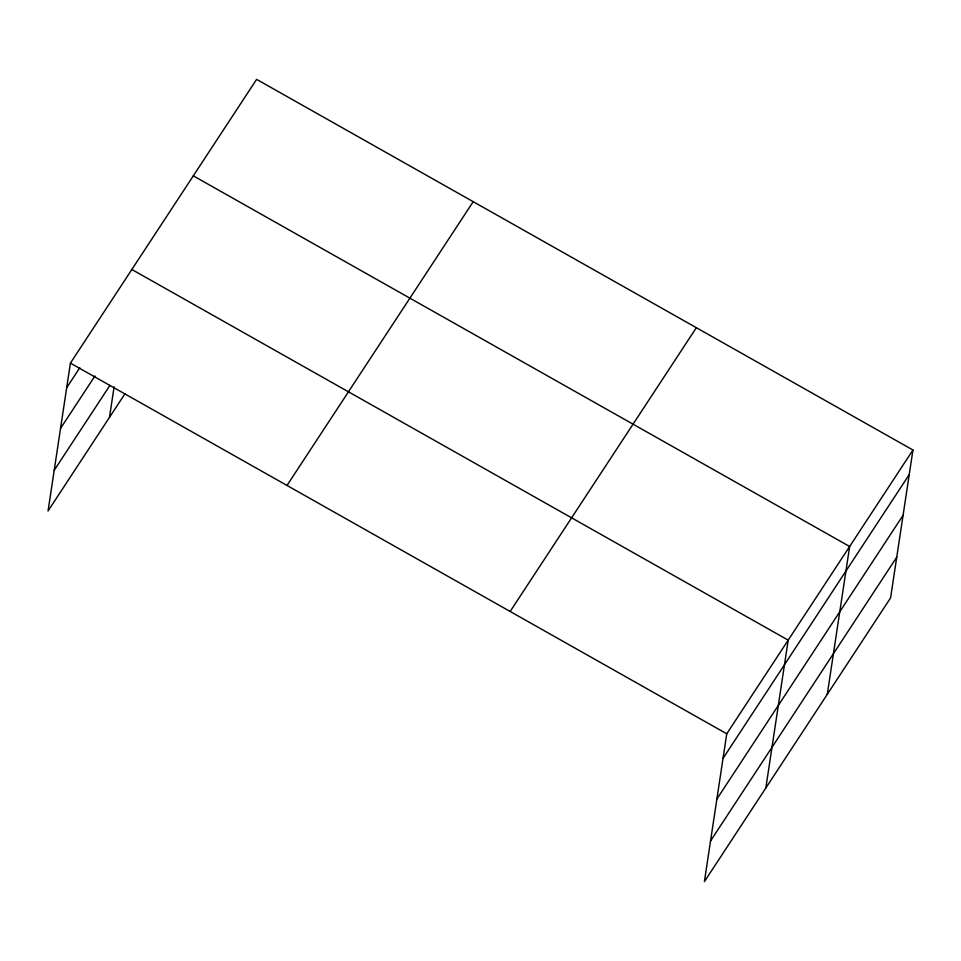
<?xml version="1.0" encoding="UTF-8"?>
<svg xmlns="http://www.w3.org/2000/svg" width="961" height="961" viewBox="0 0 961 961"><rect width="100%" height="100%" fill="white"/><g stroke="black" fill="none" stroke-linecap="round" stroke-linejoin="round"><path stroke-width="1.44" d="M912.95 450.012L726.744 733.784L704.389 881.633L890.595 597.862L912.95 450.012L256.611 79.367L70.405 363.138L48.05 510.988L125.062 393.614M109.494 417.338L114.107 386.839M765.833 787.984L788.2 640.146L131.861 269.5M827.277 694.347L849.644 546.497L193.305 175.851M66.693 387.727L79.799 367.751M60.543 428.402L94.947 375.967M54.2 470.313L109.914 385.409M287.003 485.461L473.208 201.678M510.159 611.472L696.353 327.701M723.032 758.373L909.226 474.602M716.882 799.047L903.076 515.276M710.539 840.959L896.745 557.176M70.405 363.138L726.744 733.784"/></g></svg>
